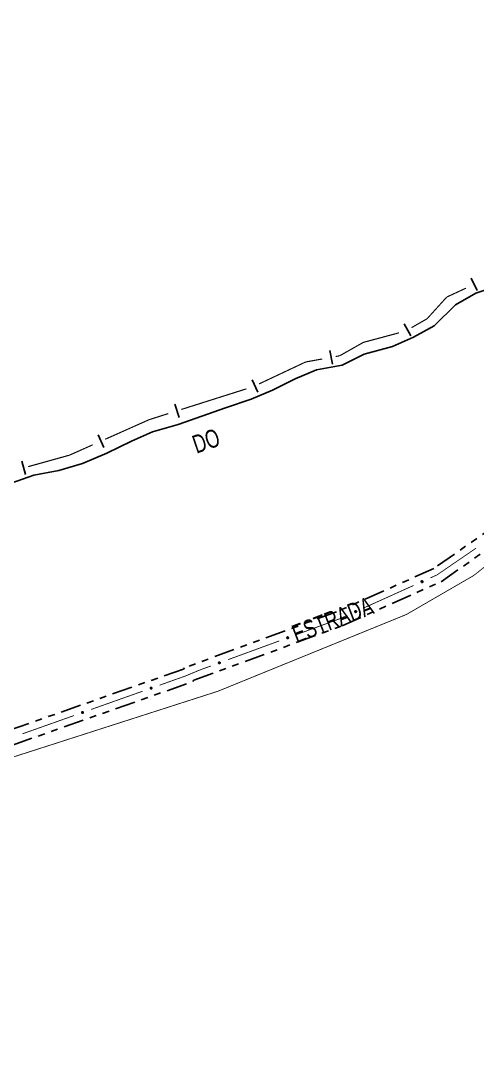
# Model space of a CAD drawing. Extents: x 209066 to 212010, y 4879784 to 4881672.
# Drawn here: x 209488.4 to 209588.7, y 4880921.7 to 4881148.5 of the extents above; entities that cross this region are included whole.
import ezdxf

# ---------------------------------------------------------------- set-up
doc = ezdxf.new("R2010")
doc.units = 0
doc.header["$LTSCALE"] = 1.5
doc.header["$MEASUREMENT"] = 0
doc.linetypes.add('TRACO_12', pattern=[2.5, 2, -0.5])
doc.linetypes.add('TRACO_25', pattern=[8, 3, -1, 1, -1, 1, -1])
for name, color, linetype in [('HD-CURSO-PERENE', 170, 'CONTINUOUS'), ('HD-TXT-PRAIA', 7, 'CONTINUOUS'), ('LM-LIM-SETORES-BAIRROS', 250, 'CONTINUOUS'), ('RU-QUADRA', 210, 'CONTINUOUS'), ('SV-EIXO-ROD-ESTR', 7, 'CONTINUOUS'), ('SV-EST-M-N-PAV', 20, 'CONTINUOUS'), ('SV-TXT-EST-M-N-PAV', 7, 'CONTINUOUS')]:
    doc.layers.add(name, color=color, linetype=linetype)
doc.styles.add('ARIAL', font='ARIAL.SHX')

msp = doc.modelspace()

# ---------------------------------------------------------------- linework, layer by layer
at = {"layer": 'HD-CURSO-PERENE', "linetype": 'Continuous'}
msp.add_polyline3d([(209486.299209, 4881046.961376, 2.388686), (209491.228448, 4881048.681062, 2.388686), (209496.717691, 4881049.710807, 2.388686), (209501.956908, 4881051.2905, 2.388686), (209507.306041, 4881053.570115, 2.388686), (209512.695132, 4881056.209692, 2.388686), (209517.344375, 4881058.219355, 2.388686), (209522.933549, 4881059.809038, 2.388686), (209528.182733, 4881061.698698, 2.388686), (209533.381931, 4881063.518366, 2.388686), (209538.981075, 4881065.388019, 2.388686), (209543.660319, 4881067.357685, 2.388686), (209548.679466, 4881069.877285, 2.388686), (209553.368712, 4881071.816954, 2.388686), (209558.987939, 4881072.846695, 2.388686), (209563.827114, 4881075.306306, 2.388686), (209570.066203, 4881076.975962, 2.388686), (209574.665451, 4881078.995626, 2.388686), (209579.254649, 4881081.525235, 2.388686), (209583.933625, 4881086.124623, 2.388686), (209588.392837, 4881088.664235, 2.388686), (209593.132108, 4881090.293936, 2.388686)], dxfattribs=at)
at = {"layer": 'LM-LIM-SETORES-BAIRROS'}
for points in [[(209587.371602, 4881091.980495), (209588.632985, 4881089.258563)], [(209572.634212, 4881081.922094), (209574.122629, 4881079.317364)], [(209556.310041, 4881076.070678), (209556.846698, 4881073.119068)], [(209539.20421, 4881069.689326), (209540.481601, 4881066.97487)], [(209522.251076, 4881064.272912), (209523.15718, 4881061.413022)], [(209505.396157, 4881057.561301), (209506.616212, 4881054.820596)], [(209488.640513, 4881051.758944), (209489.445331, 4881048.868915)]]:
    msp.add_lwpolyline(points, dxfattribs=at)
at = {"layer": 'LM-LIM-SETORES-BAIRROS', "const_width": 0.25}
for points in [[(209586.187673, 4881089.778607), (209582.55843, 4881088.096763)], [(209581.978319, 4881087.827931), (209577.71089, 4881083.111299)], [(209582.55843, 4881088.096763), (209581.978319, 4881087.827931)], [(209577.681156, 4881083.078436), (209574.246663, 4881081.115868)], [(209577.71089, 4881083.111299), (209577.681156, 4881083.078436)], [(209571.496955, 4881079.979517), (209563.770212, 4881077.906488)], [(209563.658837, 4881077.876608), (209558.535848, 4881074.981005)], [(209563.770212, 4881077.906488), (209563.658837, 4881077.876608)], [(209550.993517, 4881073.579445), (209540.747724, 4881068.757895)], [(209551.65902, 4881073.700445), (209550.993517, 4881073.579445)], [(209554.61063, 4881074.237102), (209551.65902, 4881073.700445)], [(209558.457009, 4881074.936444), (209557.562239, 4881074.773758)], [(209558.535848, 4881074.981005), (209558.457009, 4881074.936444)], [(209537.956879, 4881067.675522), (209523.657425, 4881063.145002)], [(209520.797534, 4881062.238898), (209516.984346, 4881061.030759)], [(209516.616219, 4881060.914125), (209506.919753, 4881056.597633)], [(209516.984346, 4881061.030759), (209516.616219, 4881060.914125)], [(209504.179048, 4881055.377578), (209499.611206, 4881053.344151)], [(209499.08832, 4881053.111383), (209490.006265, 4881050.582203)], [(209499.611206, 4881053.344151), (209499.08832, 4881053.111383)]]:
    msp.add_lwpolyline(points, dxfattribs=at)
at = {"layer": 'RU-QUADRA', "linetype": 'TRACO_12', "const_width": 0.18, "flags": 128}
msp.add_lwpolyline([(209718.3246, 4881044.929615), (209712.598148, 4881087.980998), (209691.862048, 4881073.863046), (209673.123605, 4881065.077061), (209666.486273, 4881061.964983), (209645.389483, 4881055.046279), (209624.972192, 4881052.267117), (209614.37397, 4881047.16794), (209603.556079, 4881039.069087), (209587.8992, 4881026.670818), (209573.101829, 4881018.112119), (209531.688464, 4881001.255009), (209508.0117, 4880993.651309), (209441.944601, 4880972.434117), (209379.131711, 4880950.904411), (209400.925103, 4880793.760482), (209464.715825, 4880810.457013), (209483.613086, 4880815.315994), (209515.30812, 4880827.113899), (209539.044486, 4880835.112419), (209582.972543, 4880853.685479), (209640.795505, 4880878.159065), (209676.862274, 4880892.502665), (209700.28511, 4880905.888866), (209704.886504, 4880908.307522), (209734.432247, 4880923.83781), (209722.344442, 4881014.708502), (209721.581764, 4881020.442303)], close=True, dxfattribs=at)
at = {"layer": 'SV-EIXO-ROD-ESTR', "const_width": 0.18}
for points in [[(209579.839114, 4881026.808493), (209588.421876, 4881032.678382)], [(209578.378712, 4881026.150104), (209579.290351, 4881026.561096)], [(209579.290351, 4881026.561096), (209579.839114, 4881026.808493)], [(209563.79249, 4881019.574231), (209574.732157, 4881024.506136)], [(209548.926844, 4881013.683548), (209558.317523, 4881017.120866)], [(209558.317523, 4881017.120866), (209558.493266, 4881017.185194)], [(209558.493266, 4881017.185194), (209560.145934, 4881017.930263)], [(209533.901759, 4881008.183838), (209545.170573, 4881012.30862)], [(209524.572697, 4881004.610474), (209527.335698, 4881005.758734)], [(209527.335698, 4881005.758734), (209527.773535, 4881005.940692)], [(209527.773535, 4881005.940692), (209530.145488, 4881006.80891)], [(209518.910426, 4881002.602111), (209524.565254, 4881004.607834)], [(209524.565254, 4881004.607834), (209524.572697, 4881004.610474)], [(209503.830885, 4880997.253518), (209515.140541, 4881001.264963)], [(209488.751345, 4880991.904924), (209500.061, 4880995.916369)]]:
    msp.add_lwpolyline(points, dxfattribs=at)
at = {"layer": 'SV-EIXO-ROD-ESTR'}
for points in [[(209576.379208, 4881025.369422), (209576.395872, 4881025.415404), (209576.419597, 4881025.451515), (209576.448053, 4881025.475939), (209576.478827, 4881025.490964), (209576.512042, 4881025.50279), (209576.548159, 4881025.507325), (209576.589361, 4881025.503478), (209576.635604, 4881025.487086), (209576.671, 4881025.460351), (209576.696437, 4881025.433733), (209576.713952, 4881025.402546), (209576.7249, 4881025.370087), (209576.72837, 4881025.332415), (209576.724064, 4881025.290699), (209576.706455, 4881025.244598), (209576.682953, 4881025.209355), (209576.654808, 4881025.186454), (209576.623343, 4881025.169044), (209576.589289, 4881025.157377), (209576.55381, 4881025.15313), (209576.511816, 4881025.157541), (209576.466545, 4881025.175524), (209576.431127, 4881025.198563), (209576.407837, 4881025.226379), (209576.391394, 4881025.257742), (209576.379128, 4881025.290912), (209576.373058, 4881025.327028), (209576.379208, 4881025.369422)], [(209561.792985, 4881018.793549), (209561.809649, 4881018.839531), (209561.833374, 4881018.875642), (209561.86183, 4881018.900066), (209561.892604, 4881018.915091), (209561.925819, 4881018.926917), (209561.961936, 4881018.931452), (209562.003138, 4881018.927606), (209562.049381, 4881018.911213), (209562.084777, 4881018.884478), (209562.110214, 4881018.85786), (209562.127729, 4881018.826673), (209562.138677, 4881018.794215), (209562.142147, 4881018.756542), (209562.137841, 4881018.714826), (209562.120232, 4881018.668726), (209562.09673, 4881018.633482), (209562.068585, 4881018.610581), (209562.037121, 4881018.593171), (209562.003066, 4881018.581504), (209561.967587, 4881018.577257), (209561.925594, 4881018.581668), (209561.880323, 4881018.599651), (209561.844904, 4881018.62269), (209561.821614, 4881018.650506), (209561.805171, 4881018.681869), (209561.792905, 4881018.715039), (209561.786835, 4881018.751155), (209561.792985, 4881018.793549)], [(209546.875945, 4881013.050069), (209546.895903, 4881013.09472), (209546.922186, 4881013.129014), (209546.952341, 4881013.151308), (209546.984124, 4881013.16406), (209547.01811, 4881013.173443), (209547.054461, 4881013.175344), (209547.095275, 4881013.168517), (209547.140206, 4881013.148811), (209547.173568, 4881013.119577), (209547.197005, 4881013.091183), (209547.212211, 4881013.058807), (209547.220773, 4881013.025639), (209547.221499, 4881012.987814), (209547.214177, 4881012.946521), (209547.193268, 4881012.90182), (209547.16727, 4881012.868376), (209547.137537, 4881012.847579), (209547.104891, 4881012.832498), (209547.07008, 4881012.823334), (209547.034386, 4881012.821674), (209546.992823, 4881012.829121), (209546.948977, 4881012.850343), (209546.915324, 4881012.875892), (209546.894115, 4881012.905326), (209546.879992, 4881012.9378), (209546.870166, 4881012.971772), (209546.866734, 4881013.008234), (209546.875945, 4881013.050069)], [(209531.850859, 4881007.550359), (209531.870818, 4881007.59501), (209531.897101, 4881007.629304), (209531.927255, 4881007.651598), (209531.959039, 4881007.66435), (209531.993024, 4881007.673733), (209532.029376, 4881007.675634), (209532.070189, 4881007.668807), (209532.115121, 4881007.649101), (209532.148482, 4881007.619867), (209532.17192, 4881007.591473), (209532.187125, 4881007.559097), (209532.195688, 4881007.525929), (209532.196414, 4881007.488104), (209532.189091, 4881007.446811), (209532.168183, 4881007.40211), (209532.142184, 4881007.368666), (209532.112451, 4881007.347869), (209532.079806, 4881007.332788), (209532.044995, 4881007.323624), (209532.0093, 4881007.321964), (209531.967738, 4881007.329411), (209531.923892, 4881007.350633), (209531.890239, 4881007.376182), (209531.86903, 4881007.405616), (209531.854907, 4881007.43809), (209531.845081, 4881007.472062), (209531.841648, 4881007.508524), (209531.850859, 4881007.550359)], [(209516.85327, 4881001.989254), (209516.873675, 4881002.033702), (209516.900302, 4881002.067731), (209516.930679, 4881002.089721), (209516.962588, 4881002.102153), (209516.996666, 4881002.111195), (209517.033035, 4881002.112731), (209517.073778, 4881002.105494), (209517.118509, 4881002.085338), (209517.151576, 4881002.05577), (209517.174727, 4881002.027143), (209517.189607, 4881001.994616), (209517.197836, 4881001.961364), (209517.198182, 4881001.923533), (209517.190445, 4881001.882316), (209517.169089, 4881001.837827), (209517.142756, 4881001.804645), (209517.112816, 4881001.784147), (209517.08002, 4881001.769396), (209517.045119, 4881001.760582), (209517.00941, 4881001.75928), (209516.967924, 4881001.767144), (209516.924294, 4881001.788805), (209516.890899, 4881001.814691), (209516.869986, 4881001.844335), (209516.85619, 4881001.87695), (209516.846705, 4881001.911019), (209516.843639, 4881001.947513), (209516.85327, 4881001.989254)], [(209501.773729, 4880996.64066), (209501.794135, 4880996.685109), (209501.820761, 4880996.719137), (209501.851138, 4880996.741127), (209501.883048, 4880996.753559), (209501.917126, 4880996.762601), (209501.953494, 4880996.764137), (209501.994237, 4880996.756901), (209502.038969, 4880996.736744), (209502.072035, 4880996.707177), (209502.095187, 4880996.678549), (209502.110066, 4880996.646022), (209502.118295, 4880996.61277), (209502.118641, 4880996.574939), (209502.110905, 4880996.533722), (209502.089548, 4880996.489233), (209502.063215, 4880996.456052), (209502.033275, 4880996.435554), (209502.00048, 4880996.420802), (209501.965578, 4880996.411988), (209501.929869, 4880996.410686), (209501.888384, 4880996.41855), (209501.844753, 4880996.440211), (209501.811358, 4880996.466097), (209501.790446, 4880996.495742), (209501.776649, 4880996.528356), (209501.767165, 4880996.562425), (209501.764099, 4880996.59892), (209501.773729, 4880996.64066)]]:
    msp.add_lwpolyline(points, close=True, dxfattribs=at)
for points in [[(209576.373058, 4881025.327028), (209576.635604, 4881025.487086)], [(209576.377638, 4881025.346931), (209576.610043, 4881025.492119)], [(209576.379128, 4881025.290912), (209576.671, 4881025.460351)], [(209576.379208, 4881025.369422), (209576.589361, 4881025.503478)], [(209576.380463, 4881025.310785), (209576.648942, 4881025.472236)], [(209576.388263, 4881025.276882), (209576.67845, 4881025.446623)], [(209576.389302, 4881025.3941), (209576.562191, 4881025.501978)], [(209576.391394, 4881025.257742), (209576.696437, 4881025.433733)], [(209576.395872, 4881025.415404), (209576.548159, 4881025.507325)], [(209576.402161, 4881025.242735), (209576.704665, 4881025.415035)], [(209576.407837, 4881025.226379), (209576.713952, 4881025.402546)], [(209576.409307, 4881025.436047), (209576.522436, 4881025.50052)], [(209576.419597, 4881025.451515), (209576.512042, 4881025.50279)], [(209576.422962, 4881025.213196), (209576.716881, 4881025.384619)], [(209576.431127, 4881025.198563), (209576.7249, 4881025.370087)], [(209576.451226, 4881025.187022), (209576.722754, 4881025.348351)], [(209576.466545, 4881025.175524), (209576.72837, 4881025.332415)], [(209576.492053, 4881025.169505), (209576.723652, 4881025.309839)], [(209576.511816, 4881025.157541), (209576.724064, 4881025.290699)], [(209576.536855, 4881025.159768), (209576.708378, 4881025.264037)], [(209576.55381, 4881025.15313), (209576.706455, 4881025.244598)], [(209576.575245, 4881025.157617), (209576.689056, 4881025.223894)], [(209576.589289, 4881025.157377), (209576.682953, 4881025.209355)], [(209561.786835, 4881018.751155), (209562.049381, 4881018.911213)], [(209561.791415, 4881018.771058), (209562.02382, 4881018.916246)], [(209561.792905, 4881018.715039), (209562.084777, 4881018.884478)], [(209561.792985, 4881018.793549), (209562.003138, 4881018.927606)], [(209561.79424, 4881018.734912), (209562.062719, 4881018.896363)], [(209561.80204, 4881018.701009), (209562.092228, 4881018.87075)], [(209561.80308, 4881018.818227), (209561.975968, 4881018.926105)], [(209561.805171, 4881018.681869), (209562.110214, 4881018.85786)], [(209561.809649, 4881018.839531), (209561.961936, 4881018.931452)], [(209561.815938, 4881018.666862), (209562.118443, 4881018.839162)], [(209561.821614, 4881018.650506), (209562.127729, 4881018.826673)], [(209561.823085, 4881018.860175), (209561.936213, 4881018.924647)], [(209561.833374, 4881018.875642), (209561.925819, 4881018.926917)], [(209561.836739, 4881018.637323), (209562.130658, 4881018.808746)], [(209561.844904, 4881018.62269), (209562.138677, 4881018.794215)], [(209561.865003, 4881018.611149), (209562.136531, 4881018.772478)], [(209561.880323, 4881018.599651), (209562.142147, 4881018.756542)], [(209561.90583, 4881018.593632), (209562.137429, 4881018.733966)], [(209561.925594, 4881018.581668), (209562.137841, 4881018.714826)], [(209561.950633, 4881018.583895), (209562.122155, 4881018.688164)], [(209561.967587, 4881018.577257), (209562.120232, 4881018.668726)], [(209561.989022, 4881018.581744), (209562.102833, 4881018.648021)], [(209562.003066, 4881018.581504), (209562.09673, 4881018.633482)], [(209546.866734, 4881013.008234), (209547.140206, 4881013.148811)], [(209546.870166, 4881012.971772), (209547.173568, 4881013.119577)], [(209546.872747, 4881013.027752), (209547.115077, 4881013.155686)], [(209546.87294, 4881012.991496), (209547.152431, 4881013.133032)], [(209546.875945, 4881013.050069), (209547.095275, 4881013.168517)], [(209546.878259, 4881012.957117), (209547.180002, 4881013.105345)], [(209546.879992, 4881012.9378), (209547.197005, 4881013.091183)], [(209546.887804, 4881013.073949), (209547.068068, 4881013.168993)], [(209546.889641, 4881012.92205), (209547.203855, 4881013.071937)], [(209546.894115, 4881012.905326), (209547.212211, 4881013.058807)], [(209546.895903, 4881013.09472), (209547.054461, 4881013.175344)], [(209546.908243, 4881012.89108), (209547.21383, 4881013.040715)], [(209546.910802, 4881013.114334), (209547.028311, 4881013.170425)], [(209546.915324, 4881012.875892), (209547.220773, 4881013.025639)], [(209546.922186, 4881013.129014), (209547.01811, 4881013.173443)], [(209546.934533, 4881012.862923), (209547.217055, 4881013.004116)], [(209546.948977, 4881012.850343), (209547.221499, 4881012.987814)], [(209546.97398, 4881012.842489), (209547.215155, 4881012.965641)], [(209546.992823, 4881012.829121), (209547.214177, 4881012.946521)], [(209547.017958, 4881012.829525), (209547.196597, 4881012.921068)], [(209547.034386, 4881012.821674), (209547.193268, 4881012.90182)], [(209547.05609, 4881012.824593), (209547.174412, 4881012.882433)], [(209547.07008, 4881012.823334), (209547.16727, 4881012.868376)], [(209531.841648, 4881007.508524), (209532.115121, 4881007.649101)], [(209531.845081, 4881007.472062), (209532.148482, 4881007.619867)], [(209531.847661, 4881007.528042), (209532.089992, 4881007.655976)], [(209531.847855, 4881007.491786), (209532.127345, 4881007.633322)], [(209531.850859, 4881007.550359), (209532.070189, 4881007.668807)], [(209531.853174, 4881007.457407), (209532.154917, 4881007.605635)], [(209531.854907, 4881007.43809), (209532.17192, 4881007.591473)], [(209531.862719, 4881007.574239), (209532.042983, 4881007.669283)], [(209531.864556, 4881007.42234), (209532.17877, 4881007.572227)], [(209531.86903, 4881007.405616), (209532.187125, 4881007.559097)], [(209531.870818, 4881007.59501), (209532.029376, 4881007.675634)], [(209531.883158, 4881007.39137), (209532.188745, 4881007.541005)], [(209531.885716, 4881007.614624), (209532.003226, 4881007.670715)], [(209531.890239, 4881007.376182), (209532.195688, 4881007.525929)], [(209531.897101, 4881007.629304), (209531.993024, 4881007.673733)], [(209531.909448, 4881007.363213), (209532.19197, 4881007.504406)], [(209531.923892, 4881007.350633), (209532.196414, 4881007.488104)], [(209531.948895, 4881007.342779), (209532.19007, 4881007.465931)], [(209531.967738, 4881007.329411), (209532.189091, 4881007.446811)], [(209531.992873, 4881007.329815), (209532.171511, 4881007.421358)], [(209532.0093, 4881007.321964), (209532.168183, 4881007.40211)], [(209532.031004, 4881007.324883), (209532.149327, 4881007.382723)], [(209532.044995, 4881007.323624), (209532.142184, 4881007.368666)], [(209516.843639, 4881001.947513), (209517.118509, 4881002.085338)], [(209516.846705, 4881001.911019), (209517.151576, 4881002.05577)], [(209516.849678, 4881001.930714), (209517.130575, 4881002.069437)], [(209516.849848, 4881001.96697), (209517.093451, 4881002.092465)], [(209516.85327, 4881001.989254), (209517.073778, 4881002.105494)], [(209516.854651, 4881001.896283), (209517.157867, 4881002.041474)], [(209516.85619, 4881001.87695), (209517.174727, 4881002.027143)], [(209516.865369, 4881002.013014), (209517.046577, 4881002.106243)], [(209516.865681, 4881001.861104), (209517.181383, 4881002.007829)], [(209516.869986, 4881001.844335), (209517.189607, 4881001.994616)], [(209516.873675, 4881002.033702), (209517.033035, 4881002.112731)], [(209516.883971, 4881001.829948), (209517.191045, 4881001.976508)], [(209516.88877, 4881002.053166), (209517.006837, 4881002.108074)], [(209516.890899, 4881001.814691), (209517.197836, 4881001.961364)], [(209516.900302, 4881002.067731), (209516.996666, 4881002.111195)], [(209516.909977, 4881001.801529), (209517.193902, 4881001.939878)], [(209516.924294, 4881001.788805), (209517.198182, 4881001.923533)], [(209516.949216, 4881001.7807), (209517.191616, 4881001.901424)], [(209516.967924, 4881001.767144), (209517.190445, 4881001.882316)], [(209516.993062, 4881001.767295), (209517.172611, 4881001.85704)], [(209517.00941, 4881001.75928), (209517.169089, 4881001.837827)], [(209517.031142, 4881001.76198), (209517.150039, 4881001.81863)], [(209517.045119, 4881001.760582), (209517.142756, 4881001.804645)], [(209501.764099, 4880996.59892), (209502.038969, 4880996.736744)], [(209501.767165, 4880996.562425), (209502.072035, 4880996.707177)], [(209501.770137, 4880996.58212), (209502.051034, 4880996.720844)], [(209501.770308, 4880996.618376), (209502.01391, 4880996.743871)], [(209501.773729, 4880996.64066), (209501.994237, 4880996.756901)], [(209501.77511, 4880996.547689), (209502.078326, 4880996.692881)], [(209501.776649, 4880996.528356), (209502.095187, 4880996.678549)], [(209501.785828, 4880996.66442), (209501.967037, 4880996.75765)], [(209501.78614, 4880996.51251), (209502.101843, 4880996.659235)], [(209501.790446, 4880996.495742), (209502.110066, 4880996.646022)], [(209501.794135, 4880996.685109), (209501.953494, 4880996.764137)], [(209501.80443, 4880996.481355), (209502.111504, 4880996.627914)], [(209501.80923, 4880996.704572), (209501.927296, 4880996.75948)], [(209501.811358, 4880996.466097), (209502.118295, 4880996.61277)], [(209501.820761, 4880996.719137), (209501.917126, 4880996.762601)], [(209501.830436, 4880996.452935), (209502.114362, 4880996.591285)], [(209501.844753, 4880996.440211), (209502.118641, 4880996.574939)], [(209501.869676, 4880996.432106), (209502.112075, 4880996.552831)], [(209501.888384, 4880996.41855), (209502.110905, 4880996.533722)], [(209501.913521, 4880996.418701), (209502.09307, 4880996.508447)], [(209501.929869, 4880996.410686), (209502.089548, 4880996.489233)], [(209501.951602, 4880996.413387), (209502.070499, 4880996.470037)], [(209501.965578, 4880996.411988), (209502.063215, 4880996.456052)]]:
    msp.add_lwpolyline(points, dxfattribs=at)
at = {"layer": 'SV-EST-M-N-PAV', "linetype": 'TRACO_25'}
for points in [[(209778.893745, 4881152.15243, 9.499954), (209762.757453, 4881134.544726, 9.489924), (209742.041684, 4881117.147122, 9.499954), (209722.49556, 4881101.869262, 9.520014), (209696.930349, 4881084.641769, 9.710584), (209675.514165, 4881072.143664, 10.292324), (209657.107144, 4881064.35498, 10.533044), (209635.730194, 4881059.346081, 10.924213), (209619.682399, 4881056.416819, 10.934243), (209604.24499, 4881048.968019, 11.014483), (209593.507355, 4881038.25944, 11.094724), (209579.110089, 4881028.20089, 11.074663), (209557.753593, 4881018.692467, 11.094724), (209524.328815, 4881006.40466, 11.325414), (209524.138864, 4881006.144692, 11.325414), (209485.404852, 4880992.517169, 11.907153)], [(209378.891455, 4880953.704121, 12.037543), (209395.627511, 4880959.15595, 12.017484), (209420.683471, 4880966.167626, 11.927214), (209453.633894, 4880977.298036, 11.927214), (209486.565202, 4880989.434438, 11.907153), (209526.195248, 4881003.377207, 11.325414), (209526.400066, 4881003.657521, 11.325414), (209558.992813, 4881015.639452, 11.094724), (209580.737591, 4881025.320748, 11.074663), (209595.629132, 4881035.72462, 11.094724), (209606.176774, 4881046.24372, 11.014483), (209620.712128, 4881053.257264, 10.934243), (209636.401908, 4881056.121176, 10.924213), (209658.131815, 4881061.212777, 10.533044), (209676.99176, 4881069.19311, 10.292324), (209698.682233, 4881081.851285, 9.710584), (209715.737065, 4881093.343935, 10.212084)]]:
    msp.add_polyline3d(points, dxfattribs=at)

# ---------------------------------------------------------------- texts
at = {"layer": 'HD-TXT-PRAIA', "style": 'ARIAL', "width": 0.7}
msp.add_text('DO', height=4, rotation=19, dxfattribs=at).set_placement((209526.984916, 4881053.416039))
at = {"layer": 'SV-TXT-EST-M-N-PAV', "style": 'ARIAL', "width": 0.7}
msp.add_text('ESTRADA', height=4, rotation=21, dxfattribs=at).set_placement((209548.993787, 4881011.777943))

doc.saveas('drawing.dxf')
